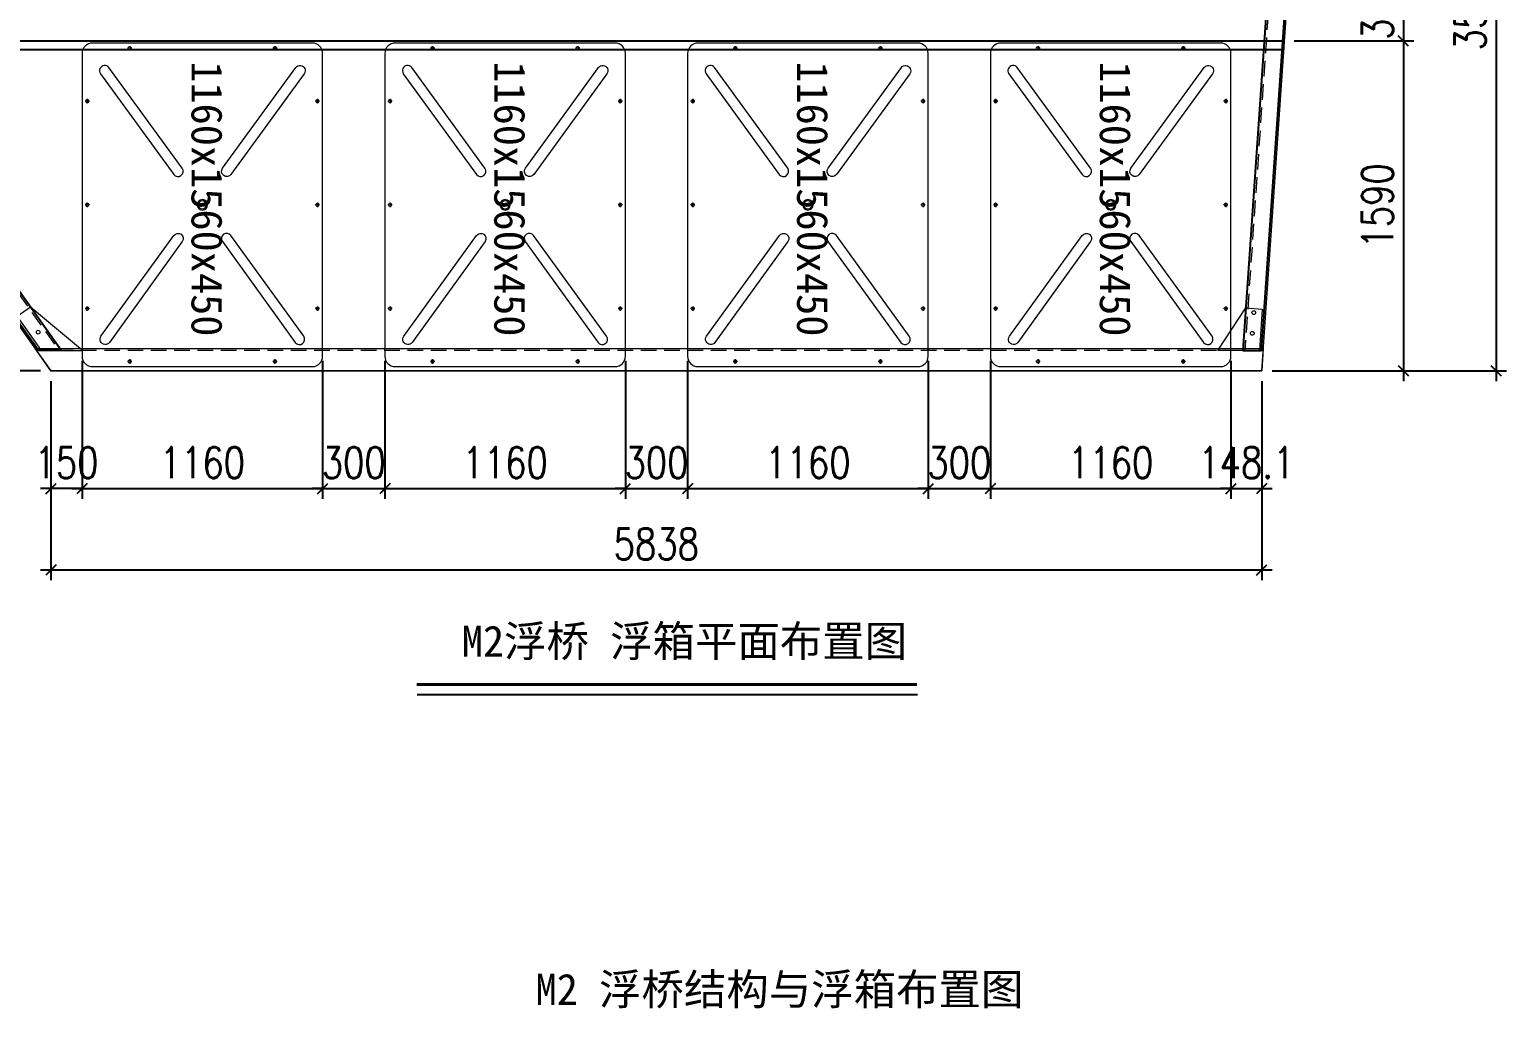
# Model space of a CAD drawing. Header units: millimetres. Extents: x 11827 to 862553, y 15071 to 134256.
# Drawn here: x 754406 to 761527, y 85033 to 89752 of the extents above; entities that cross this region are included whole.
import ezdxf

# ---------------------------------------------------------------- set-up
doc = ezdxf.new("R2010")
doc.units = ezdxf.units.MM
doc.linetypes.add('CENTER', pattern=[2, 1.25, -0.25, 0.25, -0.25])
doc.linetypes.add('HIDDEN', pattern=[0.375, 0.25, -0.125])
for name, color, linetype in [('00打印图框', 255, 'Continuous'), ('卡槽', 242, 'Continuous'), ('标注', 9, 'Continuous'), ('连接端梁', 130, 'Continuous')]:
    doc.layers.add(name, color=color, linetype=linetype)
for name, color, linetype, lineweight in [('加强板', 140, 'Continuous', 18), ('文本', 3, 'Continuous', 13), ('浮箱', 160, 'Continuous', 20), ('结构', 52, 'Continuous', 18), ('虚线', 8, 'Continuous', 0), ('铝主梁', 3, 'Continuous', 9)]:
    doc.layers.add(name, color=color, linetype=linetype, lineweight=lineweight)
doc.styles.add('Arial', font='')
doc.styles.add('HZTXT', font='txtw.shx', dxfattribs={"width": 0.8, "bigfont": 'hztxtw.shx'})
doc.styles.get('Arial').set_extended_font_data('STXihei')
doc.dimstyles.new('DIM-50', dxfattribs={"dimscale": 50, "dimtxt": 3, "dimasz": 1, "dimexe": 1, "dimexo": 1, "dimgap": 1, "dimtad": 1, "dimdec": 1, "dimdsep": 46, "dimtxsty": 'HZTXT', "dimblk": 'OBLIQUE', "dimblk1": 'ARCHTICK', "dimblk2": 'OBLIQUE', "dimcen": 0, "dimdle": 1, "dimclrd": 9, "dimclre": 9, "dimclrt": 2, "dimadec": 1, "dimazin": 0, "dimtfac": 1, "dimtdec": 1, "dimtix": 1, "dimtmove": 2, "dimatfit": 3, "dimldrblk": 'OBLIQUE', "dimfxl": 15, "dimtolj": 1, "dimtzin": 0, "dimarcsym": 1})

# ---------------------------------------------------------------- blocks, each defined once
blk = doc.blocks.new('_Oblique')
at = {"color": 0, "linetype": 'ByBlock', "lineweight": -2}
blk.add_line((-0.5, -0.5), (0.5, 0.5), dxfattribs=at)
blk = doc.blocks.new('*D267')
at = {"layer": 'Defpoints', "color": 0, "transparency": 16777216}
for p in [(753392.8, 89697.1, 0), (751501.9, 88107), (754508.9, 88107)]:
    blk.add_point(p, dxfattribs=at)
at = {"layer": '标注', "color": 9, "lineweight": -2, "transparency": 16777216}
for p, q in [((751501.9, 89747.1), (751501.9, 88057)), ((753342.8, 89697.1), (751451.9, 89697.1)), ((754458.9, 88107), (751451.9, 88107))]:
    blk.add_line(p, q, dxfattribs=at)
at = {"layer": '标注', "color": 9, "lineweight": -2, "transparency": 16777216, "xscale": 50, "yscale": 50, "zscale": 50}
for p, rotation in [((751501.9, 89697.1), 90), ((751501.9, 88107), 270)]:
    blk.add_blockref('_Oblique', p, dxfattribs=dict(at, rotation=rotation))
at = {"layer": '标注', "color": 2, "transparency": 16777216, "insert": (751376.9, 88902), "char_height": 150, "attachment_point": 5, "rotation": 90, "style": 'HZTXT'}
blk.add_mtext('\\A1;1590', dxfattribs=at)
blk = doc.blocks.new('_ArchTick')
at = {"color": 0, "linetype": 'ByBlock', "lineweight": 100, "const_width": 0.15}
blk.add_lwpolyline([(-0.5, -0.5), (0.5, 0.5)], dxfattribs=at)
blk = doc.blocks.new('*D273')
at = {"layer": 'Defpoints', "color": 0, "transparency": 16777216}
for p in [(754658.8, 88205, 0), (754508.9, 88107, 0), (754508.9, 87539.4)]:
    blk.add_point(p, dxfattribs=at)
at = {"layer": '标注', "color": 9, "lineweight": -2, "transparency": 16777216}
for p, q in [((754658.8, 88155), (754658.8, 87489.4)), ((754508.9, 88057), (754508.9, 87489.4)), ((754508.9, 87539.4), (754458.9, 87539.4)), ((754658.8, 87539.4), (754508.9, 87539.4)), ((754658.8, 87539.4), (754708.8, 87539.4))]:
    blk.add_line(p, q, dxfattribs=at)
at = {"layer": '标注', "color": 9, "lineweight": -2, "transparency": 16777216, "xscale": 50, "yscale": 50, "zscale": 50}
blk.add_blockref('_Oblique', (754508.9, 87539.4), dxfattribs=at)
at = {"layer": '标注', "color": 9, "lineweight": -2, "transparency": 16777216, "xscale": 50, "yscale": 50, "zscale": 50, "rotation": 180}
blk.add_blockref('_Oblique', (754658.8, 87539.4), dxfattribs=at)
at = {"layer": '标注', "color": 2, "transparency": 16777216, "insert": (754583.9, 87664.4), "char_height": 150, "attachment_point": 5, "style": 'HZTXT'}
blk.add_mtext('\\A1;150', dxfattribs=at)
blk = doc.blocks.new('*D274')
at = {"layer": 'Defpoints', "color": 0, "transparency": 16777216}
for p in [(754658.9, 88205, 0), (755818.9, 88205, 0), (755818.9, 87539.4)]:
    blk.add_point(p, dxfattribs=at)
at = {"layer": '标注', "color": 9, "lineweight": -2, "transparency": 16777216}
for p, q in [((754658.9, 88155), (754658.9, 87489.4)), ((755818.9, 88155), (755818.9, 87489.4)), ((754608.9, 87539.4), (755868.9, 87539.4))]:
    blk.add_line(p, q, dxfattribs=at)
at = {"layer": '标注', "color": 9, "lineweight": -2, "transparency": 16777216, "xscale": 50, "yscale": 50, "zscale": 50, "rotation": 180}
blk.add_blockref('_Oblique', (754658.9, 87539.4), dxfattribs=at)
at = {"layer": '标注', "color": 9, "lineweight": -2, "transparency": 16777216, "xscale": 50, "yscale": 50, "zscale": 50}
blk.add_blockref('_Oblique', (755818.9, 87539.4), dxfattribs=at)
at = {"layer": '标注', "color": 2, "transparency": 16777216, "insert": (755238.9, 87664.4), "char_height": 150, "attachment_point": 5, "style": 'HZTXT'}
blk.add_mtext('\\A1;1160', dxfattribs=at)
blk = doc.blocks.new('*D275')
at = {"layer": 'Defpoints', "color": 0, "transparency": 16777216}
for p in [(755818.9, 88205, 0), (756118.9, 88205, 0), (756118.9, 87539.4)]:
    blk.add_point(p, dxfattribs=at)
at = {"layer": '标注', "color": 9, "lineweight": -2, "transparency": 16777216}
for p, q in [((755818.9, 88155), (755818.9, 87489.4)), ((756118.9, 88155), (756118.9, 87489.4)), ((755818.9, 87539.4), (755768.9, 87539.4)), ((755818.9, 87539.4), (756118.9, 87539.4)), ((756118.9, 87539.4), (756168.9, 87539.4))]:
    blk.add_line(p, q, dxfattribs=at)
at = {"layer": '标注', "color": 9, "lineweight": -2, "transparency": 16777216, "xscale": 50, "yscale": 50, "zscale": 50}
blk.add_blockref('_Oblique', (755818.9, 87539.4), dxfattribs=at)
at = {"layer": '标注', "color": 9, "lineweight": -2, "transparency": 16777216, "xscale": 50, "yscale": 50, "zscale": 50, "rotation": 180}
blk.add_blockref('_Oblique', (756118.9, 87539.4), dxfattribs=at)
at = {"layer": '标注', "color": 2, "transparency": 16777216, "insert": (755968.9, 87664.4), "char_height": 150, "attachment_point": 5, "style": 'HZTXT'}
blk.add_mtext('\\A1;300', dxfattribs=at)
blk = doc.blocks.new('*D276')
at = {"layer": 'Defpoints', "color": 0, "transparency": 16777216}
for p in [(756118.9, 88205, 0), (757278.9, 88205, 0), (757278.9, 87539.4)]:
    blk.add_point(p, dxfattribs=at)
at = {"layer": '标注', "color": 9, "lineweight": -2, "transparency": 16777216}
for p, q in [((756118.9, 88155), (756118.9, 87489.4)), ((757278.9, 88155), (757278.9, 87489.4)), ((756068.9, 87539.4), (757328.9, 87539.4))]:
    blk.add_line(p, q, dxfattribs=at)
at = {"layer": '标注', "color": 9, "lineweight": -2, "transparency": 16777216, "xscale": 50, "yscale": 50, "zscale": 50, "rotation": 180}
blk.add_blockref('_Oblique', (756118.9, 87539.4), dxfattribs=at)
at = {"layer": '标注', "color": 9, "lineweight": -2, "transparency": 16777216, "xscale": 50, "yscale": 50, "zscale": 50}
blk.add_blockref('_Oblique', (757278.9, 87539.4), dxfattribs=at)
at = {"layer": '标注', "color": 2, "transparency": 16777216, "insert": (756698.9, 87664.4), "char_height": 150, "attachment_point": 5, "style": 'HZTXT'}
blk.add_mtext('\\A1;1160', dxfattribs=at)
blk = doc.blocks.new('*D277')
at = {"layer": 'Defpoints', "color": 0, "transparency": 16777216}
for p in [(759038.9, 88205, 0), (760198.9, 88205, 0), (760198.9, 87539.4)]:
    blk.add_point(p, dxfattribs=at)
at = {"layer": '标注', "color": 9, "lineweight": -2, "transparency": 16777216}
for p, q in [((759038.9, 88155), (759038.9, 87489.4)), ((760198.9, 88155), (760198.9, 87489.4)), ((758988.9, 87539.4), (760248.9, 87539.4))]:
    blk.add_line(p, q, dxfattribs=at)
at = {"layer": '标注', "color": 9, "lineweight": -2, "transparency": 16777216, "xscale": 50, "yscale": 50, "zscale": 50, "rotation": 180}
blk.add_blockref('_Oblique', (759038.9, 87539.4), dxfattribs=at)
at = {"layer": '标注', "color": 9, "lineweight": -2, "transparency": 16777216, "xscale": 50, "yscale": 50, "zscale": 50}
blk.add_blockref('_Oblique', (760198.9, 87539.4), dxfattribs=at)
at = {"layer": '标注', "color": 2, "transparency": 16777216, "insert": (759618.9, 87664.4), "char_height": 150, "attachment_point": 5, "style": 'HZTXT'}
blk.add_mtext('\\A1;1160', dxfattribs=at)
blk = doc.blocks.new('*D278')
at = {"layer": 'Defpoints', "color": 0, "transparency": 16777216}
for p in [(760198.9, 88205, 0), (760346.9, 88107, 0), (760346.9, 87539.4)]:
    blk.add_point(p, dxfattribs=at)
at = {"layer": '标注', "color": 9, "lineweight": -2, "transparency": 16777216}
for p, q in [((760198.9, 88155), (760198.9, 87489.4)), ((760346.9, 88057), (760346.9, 87489.4)), ((760198.9, 87539.4), (760148.9, 87539.4)), ((760198.9, 87539.4), (760346.9, 87539.4)), ((760346.9, 87539.4), (760396.9, 87539.4))]:
    blk.add_line(p, q, dxfattribs=at)
at = {"layer": '标注', "color": 9, "lineweight": -2, "transparency": 16777216, "xscale": 50, "yscale": 50, "zscale": 50}
blk.add_blockref('_Oblique', (760198.9, 87539.4), dxfattribs=at)
at = {"layer": '标注', "color": 9, "lineweight": -2, "transparency": 16777216, "xscale": 50, "yscale": 50, "zscale": 50, "rotation": 180}
blk.add_blockref('_Oblique', (760346.9, 87539.4), dxfattribs=at)
at = {"layer": '标注', "color": 2, "transparency": 16777216, "insert": (760272.9, 87664.4), "char_height": 150, "attachment_point": 5, "style": 'HZTXT'}
blk.add_mtext('\\A1;148.1', dxfattribs=at)
blk = doc.blocks.new('*D287')
at = {"layer": 'Defpoints', "color": 0, "transparency": 16777216}
for p in [(760588.1, 91607, 0), (760346.9, 88107, 0), (761477.3, 88107)]:
    blk.add_point(p, dxfattribs=at)
at = {"layer": '标注', "color": 9, "lineweight": -2, "transparency": 16777216}
for p, q in [((761477.3, 91657), (761477.3, 88057)), ((760638.1, 91607), (761527.3, 91607)), ((760396.9, 88107), (761527.3, 88107))]:
    blk.add_line(p, q, dxfattribs=at)
at = {"layer": '标注', "color": 9, "lineweight": -2, "transparency": 16777216, "xscale": 50, "yscale": 50, "zscale": 50}
for p, rotation in [((761477.3, 91607), 90), ((761477.3, 88107), 270)]:
    blk.add_blockref('_Oblique', p, dxfattribs=dict(at, rotation=rotation))
at = {"layer": '标注', "color": 2, "transparency": 16777216, "insert": (761352.3, 89857), "char_height": 150, "attachment_point": 5, "rotation": 90, "style": 'HZTXT'}
blk.add_mtext('\\A1;3500', dxfattribs=at)
blk = doc.blocks.new('*D288')
at = {"layer": 'Defpoints', "color": 0, "transparency": 16777216}
for p in [(760476.1, 90017), (760452.8, 89697.1, 0), (761030.3, 89697.1)]:
    blk.add_point(p, dxfattribs=at)
at = {"layer": '标注', "color": 9, "lineweight": -2, "transparency": 16777216}
for p, q in [((761030.3, 90017), (761030.3, 90067)), ((760526.1, 90017), (761080.3, 90017)), ((761030.3, 90017), (761030.3, 89697.1)), ((760502.8, 89697.1), (761080.3, 89697.1)), ((761030.3, 89697.1), (761030.3, 89647.1))]:
    blk.add_line(p, q, dxfattribs=at)
at = {"layer": '标注', "color": 9, "lineweight": -2, "transparency": 16777216, "xscale": 50, "yscale": 50, "zscale": 50}
for p, rotation in [((761030.3, 90017), 270), ((761030.3, 89697.1), 90)]:
    blk.add_blockref('_Oblique', p, dxfattribs=dict(at, rotation=rotation))
at = {"layer": '标注', "color": 2, "transparency": 16777216, "insert": (760905.3, 89857), "char_height": 150, "attachment_point": 5, "rotation": 90, "style": 'HZTXT'}
blk.add_mtext('\\A1;320', dxfattribs=at)
blk = doc.blocks.new('*D289')
at = {"layer": 'Defpoints', "color": 0, "transparency": 16777216}
for p in [(760452.8, 89697.1, 0), (760346.9, 88107), (761030.3, 88107)]:
    blk.add_point(p, dxfattribs=at)
at = {"layer": '标注', "color": 9, "lineweight": -2, "transparency": 16777216}
for p, q in [((761030.3, 89747.1), (761030.3, 88057)), ((760502.8, 89697.1), (761080.3, 89697.1)), ((760396.9, 88107), (761080.3, 88107))]:
    blk.add_line(p, q, dxfattribs=at)
at = {"layer": '标注', "color": 9, "lineweight": -2, "transparency": 16777216, "xscale": 50, "yscale": 50, "zscale": 50}
for p, rotation in [((761030.3, 89697.1), 90), ((761030.3, 88107), 270)]:
    blk.add_blockref('_Oblique', p, dxfattribs=dict(at, rotation=rotation))
at = {"layer": '标注', "color": 2, "transparency": 16777216, "insert": (760905.3, 88902), "char_height": 150, "attachment_point": 5, "rotation": 90, "style": 'HZTXT'}
blk.add_mtext('\\A1;1590', dxfattribs=at)
blk = doc.blocks.new('*D291')
at = {"layer": 'Defpoints', "color": 0, "transparency": 16777216}
for p in [(757278.9, 88205, 0), (757578.9, 88205, 0), (757578.9, 87539.4)]:
    blk.add_point(p, dxfattribs=at)
at = {"layer": '标注', "color": 9, "lineweight": -2, "transparency": 16777216}
for p, q in [((757278.9, 88155), (757278.9, 87489.4)), ((757578.9, 88155), (757578.9, 87489.4)), ((757278.9, 87539.4), (757228.9, 87539.4)), ((757278.9, 87539.4), (757578.9, 87539.4)), ((757578.9, 87539.4), (757628.9, 87539.4))]:
    blk.add_line(p, q, dxfattribs=at)
at = {"layer": '标注', "color": 9, "lineweight": -2, "transparency": 16777216, "xscale": 50, "yscale": 50, "zscale": 50}
blk.add_blockref('_Oblique', (757278.9, 87539.4), dxfattribs=at)
at = {"layer": '标注', "color": 9, "lineweight": -2, "transparency": 16777216, "xscale": 50, "yscale": 50, "zscale": 50, "rotation": 180}
blk.add_blockref('_Oblique', (757578.9, 87539.4), dxfattribs=at)
at = {"layer": '标注', "color": 2, "transparency": 16777216, "insert": (757428.9, 87664.4), "char_height": 150, "attachment_point": 5, "style": 'HZTXT'}
blk.add_mtext('\\A1;300', dxfattribs=at)
blk = doc.blocks.new('*D292')
at = {"layer": 'Defpoints', "color": 0, "transparency": 16777216}
for p in [(757578.9, 88205, 0), (758738.9, 88205, 0), (758738.9, 87539.4)]:
    blk.add_point(p, dxfattribs=at)
at = {"layer": '标注', "color": 9, "lineweight": -2, "transparency": 16777216}
for p, q in [((757578.9, 88155), (757578.9, 87489.4)), ((758738.9, 88155), (758738.9, 87489.4)), ((757528.9, 87539.4), (758788.9, 87539.4))]:
    blk.add_line(p, q, dxfattribs=at)
at = {"layer": '标注', "color": 9, "lineweight": -2, "transparency": 16777216, "xscale": 50, "yscale": 50, "zscale": 50, "rotation": 180}
blk.add_blockref('_Oblique', (757578.9, 87539.4), dxfattribs=at)
at = {"layer": '标注', "color": 9, "lineweight": -2, "transparency": 16777216, "xscale": 50, "yscale": 50, "zscale": 50}
blk.add_blockref('_Oblique', (758738.9, 87539.4), dxfattribs=at)
at = {"layer": '标注', "color": 2, "transparency": 16777216, "insert": (758158.9, 87664.4), "char_height": 150, "attachment_point": 5, "style": 'HZTXT'}
blk.add_mtext('\\A1;1160', dxfattribs=at)
blk = doc.blocks.new('*D293')
at = {"layer": 'Defpoints', "color": 0, "transparency": 16777216}
for p in [(758738.9, 88205, 0), (759038.9, 88205, 0), (759038.9, 87539.4)]:
    blk.add_point(p, dxfattribs=at)
at = {"layer": '标注', "color": 9, "lineweight": -2, "transparency": 16777216}
for p, q in [((758738.9, 88155), (758738.9, 87489.4)), ((759038.9, 88155), (759038.9, 87489.4)), ((758738.9, 87539.4), (758688.9, 87539.4)), ((758738.9, 87539.4), (759038.9, 87539.4)), ((759038.9, 87539.4), (759088.9, 87539.4))]:
    blk.add_line(p, q, dxfattribs=at)
at = {"layer": '标注', "color": 9, "lineweight": -2, "transparency": 16777216, "xscale": 50, "yscale": 50, "zscale": 50}
blk.add_blockref('_Oblique', (758738.9, 87539.4), dxfattribs=at)
at = {"layer": '标注', "color": 9, "lineweight": -2, "transparency": 16777216, "xscale": 50, "yscale": 50, "zscale": 50, "rotation": 180}
blk.add_blockref('_Oblique', (759038.9, 87539.4), dxfattribs=at)
at = {"layer": '标注', "color": 2, "transparency": 16777216, "insert": (758888.9, 87664.4), "char_height": 150, "attachment_point": 5, "style": 'HZTXT'}
blk.add_mtext('\\A1;300', dxfattribs=at)
blk = doc.blocks.new('*U452')
at = {"layer": '浮箱', "color": 5, "linetype": 'Continuous'}
for p, q in [((-729.9, 579.9), (730.1, 579.9)), ((-779.9, -530.1), (-779.9, 529.9)), ((780.1, 529.9), (780.1, -530.1)), ((730.1, -580.1), (-729.9, -580.1))]:
    blk.add_line(p, q, dxfattribs=at)
at = {"layer": '浮箱', "linetype": 'Continuous'}
for p, q in [((601, 580), (601, 579.9)), ((605.8, 579.9), (605.8, 580)), ((605.9, 579.9), (605.9, 580)), ((606.1, 579.9), (606.1, 580)), ((606.7, 580), (606.7, 579.9)), ((606.7, 580), (606.7, 579.9)), ((607.1, 580), (607.1, 579.9)), ((612.5, 579.9), (612.5, 580.1)), ((-779.9, 412.4), (-780.1, 412.4)), ((-780, 407), (-779.9, 407)), ((-780, 406.6), (-779.9, 406.6)), ((-780, 406.6), (-779.9, 406.6)), ((-779.9, 405.9), (-780, 405.9)), ((-779.9, 405.7), (-780, 405.7)), ((-779.9, 405.7), (-780, 405.7)), ((-780, 400.9), (-779.9, 400.9))]:
    blk.add_line(p, q, dxfattribs=at)
at = {"layer": '浮箱', "color": 1, "linetype": 'CENTER', "ltscale": 9.652}
for p, q in [((-489.5, 554.9), (-510.4, 554.9)), ((-499.9, 565.4), (-499.9, 544.5)), ((10.5, 554.9), (-10.4, 554.9)), ((0.1, 565.4), (0.1, 544.5)), ((510.5, 554.9), (489.6, 554.9)), ((500.1, 565.4), (500.1, 544.5)), ((-754.9, 360.4), (-754.9, 339.5)), ((755.1, 360.4), (755.1, 339.5)), ((-744.5, 349.9), (-765.4, 349.9)), ((765.5, 349.9), (744.6, 349.9)), ((-744.5, -350.1), (-765.4, -350.1)), ((-754.9, -339.6), (-754.9, -360.5)), ((765.5, -350.1), (744.6, -350.1)), ((755.1, -339.6), (755.1, -360.5)), ((-489.5, -555.1), (-510.4, -555.1)), ((-499.9, -544.6), (-499.9, -565.5)), ((10.5, -555.1), (-10.4, -555.1)), ((0.1, -544.6), (0.1, -565.5)), ((510.5, -555.1), (489.6, -555.1)), ((500.1, -544.6), (500.1, -565.5))]:
    blk.add_line(p, q, dxfattribs=at)
at = {"layer": '浮箱', "color": 5, "linetype": 'Continuous'}
for points in [[(-663, 448.2, -1), (-633.7, 488.7), (-147.4, 137.3, -0.999989), (-176.7, 96.8), (-663, 448.2)], [(661.6, 450.5, 1), (632.2, 490.9), (147.1, 137.8, 0.999989), (176.5, 97.4), (661.6, 450.5)], [(-663, -448.3, 1), (-633.7, -488.8), (-147.4, -137.5, 0.999989), (-176.7, -96.9), (-663, -448.3)], [(661.6, -450.6, -1), (632.2, -491), (147.1, -138, -0.999989), (176.5, -97.5), (661.6, -450.6)]]:
    blk.add_lwpolyline(points, format="xyb", dxfattribs=at)
blk.add_lwpolyline([(14.8, 20.2), (14.8, 20.2)], dxfattribs=at)
at = {"layer": '浮箱', "color": 9, "linetype": 'Continuous'}
for centre in [(-499.9, 554.9), (0.1, 554.9), (500.1, 554.9), (-754.9, 349.9), (755.1, 349.9), (-754.9, -350.1), (755.1, -350.1), (-499.9, -555.1), (0.1, -555.1), (500.1, -555.1)]:
    blk.add_circle(centre, 7.5, dxfattribs=at)
at = {"layer": '浮箱', "color": 5, "linetype": 'Continuous'}
for radius in [25, 20]:
    blk.add_circle((0.1, -0.1), radius, dxfattribs=at)
at = {"layer": '浮箱', "color": 5, "linetype": 'Continuous', "extrusion": (0, 0, -1)}
for centre, start, end in [((729.9, 529.9), 0, 90), ((-730.1, 529.9), 90, 180), ((729.9, -530.1), 270, 0), ((-730.1, -530.1), 180, 270)]:
    blk.add_arc(centre, 50, start, end, dxfattribs=at)
blk = doc.blocks.new('*U451')
at = {"color": 0, "linetype": 'ByBlock', "lineweight": -2, "transparency": 16777216}
blk.add_blockref('*U452', (0, 0), dxfattribs=at)
blk = doc.blocks.new('*U443')
at = {"layer": '浮箱', "color": 5, "linetype": 'Continuous'}
for p, q in [((-729.9, 579.9), (730.1, 579.9)), ((-779.9, -530.1), (-779.9, 529.9)), ((780.1, 529.9), (780.1, -530.1)), ((730.1, -580.1), (-729.9, -580.1))]:
    blk.add_line(p, q, dxfattribs=at)
at = {"layer": '浮箱', "linetype": 'Continuous'}
for p, q in [((601, 580), (601, 579.9)), ((605.8, 579.9), (605.8, 580)), ((605.9, 579.9), (605.9, 580)), ((606.1, 579.9), (606.1, 580)), ((606.7, 580), (606.7, 579.9)), ((606.7, 580), (606.7, 579.9)), ((607.1, 580), (607.1, 579.9)), ((612.5, 579.9), (612.5, 580.1)), ((-779.9, 412.4), (-780.1, 412.4)), ((-780, 407), (-779.9, 407)), ((-780, 406.6), (-779.9, 406.6)), ((-780, 406.6), (-779.9, 406.6)), ((-779.9, 405.9), (-780, 405.9)), ((-779.9, 405.7), (-780, 405.7)), ((-779.9, 405.7), (-780, 405.7)), ((-780, 400.9), (-779.9, 400.9))]:
    blk.add_line(p, q, dxfattribs=at)
at = {"layer": '浮箱', "color": 1, "linetype": 'CENTER', "ltscale": 9.652}
for p, q in [((-489.5, 554.9), (-510.4, 554.9)), ((-499.9, 565.4), (-499.9, 544.5)), ((10.5, 554.9), (-10.4, 554.9)), ((0.1, 565.4), (0.1, 544.5)), ((510.5, 554.9), (489.6, 554.9)), ((500.1, 565.4), (500.1, 544.5)), ((-754.9, 360.4), (-754.9, 339.5)), ((755.1, 360.4), (755.1, 339.5)), ((-744.5, 349.9), (-765.4, 349.9)), ((765.5, 349.9), (744.6, 349.9)), ((-744.5, -350.1), (-765.4, -350.1)), ((-754.9, -339.6), (-754.9, -360.5)), ((765.5, -350.1), (744.6, -350.1)), ((755.1, -339.6), (755.1, -360.5)), ((-489.5, -555.1), (-510.4, -555.1)), ((-499.9, -544.6), (-499.9, -565.5)), ((10.5, -555.1), (-10.4, -555.1)), ((0.1, -544.6), (0.1, -565.5)), ((510.5, -555.1), (489.6, -555.1)), ((500.1, -544.6), (500.1, -565.5))]:
    blk.add_line(p, q, dxfattribs=at)
at = {"layer": '浮箱', "color": 5, "linetype": 'Continuous'}
for points in [[(-663, 448.2, -1), (-633.7, 488.7), (-147.4, 137.3, -0.999989), (-176.7, 96.8), (-663, 448.2)], [(661.6, 450.5, 1), (632.2, 490.9), (147.1, 137.8, 0.999989), (176.5, 97.4), (661.6, 450.5)], [(-663, -448.3, 1), (-633.7, -488.8), (-147.4, -137.5, 0.999989), (-176.7, -96.9), (-663, -448.3)], [(661.6, -450.6, -1), (632.2, -491), (147.1, -138, -0.999989), (176.5, -97.5), (661.6, -450.6)]]:
    blk.add_lwpolyline(points, format="xyb", dxfattribs=at)
blk.add_lwpolyline([(14.8, 20.2), (14.8, 20.2)], dxfattribs=at)
at = {"layer": '浮箱', "color": 9, "linetype": 'Continuous'}
for centre in [(-499.9, 554.9), (0.1, 554.9), (500.1, 554.9), (-754.9, 349.9), (755.1, 349.9), (-754.9, -350.1), (755.1, -350.1), (-499.9, -555.1), (0.1, -555.1), (500.1, -555.1)]:
    blk.add_circle(centre, 7.5, dxfattribs=at)
at = {"layer": '浮箱', "color": 5, "linetype": 'Continuous'}
for radius in [25, 20]:
    blk.add_circle((0.1, -0.1), radius, dxfattribs=at)
at = {"layer": '浮箱', "color": 5, "linetype": 'Continuous', "extrusion": (0, 0, -1)}
for centre, start, end in [((729.9, 529.9), 0, 90), ((-730.1, 529.9), 90, 180), ((729.9, -530.1), 270, 0), ((-730.1, -530.1), 180, 270)]:
    blk.add_arc(centre, 50, start, end, dxfattribs=at)
blk = doc.blocks.new('*U442')
at = {"color": 0, "linetype": 'ByBlock', "lineweight": -2, "transparency": 16777216}
blk.add_blockref('*U443', (0, 0), dxfattribs=at)
blk = doc.blocks.new('*U455')
at = {"layer": '浮箱', "color": 5, "linetype": 'Continuous'}
for p, q in [((-729.9, 579.9), (730.1, 579.9)), ((-779.9, -530.1), (-779.9, 529.9)), ((780.1, 529.9), (780.1, -530.1)), ((730.1, -580.1), (-729.9, -580.1))]:
    blk.add_line(p, q, dxfattribs=at)
at = {"layer": '浮箱', "linetype": 'Continuous'}
for p, q in [((601, 580), (601, 579.9)), ((605.8, 579.9), (605.8, 580)), ((605.9, 579.9), (605.9, 580)), ((606.1, 579.9), (606.1, 580)), ((606.7, 580), (606.7, 579.9)), ((606.7, 580), (606.7, 579.9)), ((607.1, 580), (607.1, 579.9)), ((612.5, 579.9), (612.5, 580.1)), ((-779.9, 412.4), (-780.1, 412.4)), ((-780, 407), (-779.9, 407)), ((-780, 406.6), (-779.9, 406.6)), ((-780, 406.6), (-779.9, 406.6)), ((-779.9, 405.9), (-780, 405.9)), ((-779.9, 405.7), (-780, 405.7)), ((-779.9, 405.7), (-780, 405.7)), ((-780, 400.9), (-779.9, 400.9))]:
    blk.add_line(p, q, dxfattribs=at)
at = {"layer": '浮箱', "color": 1, "linetype": 'CENTER', "ltscale": 9.652}
for p, q in [((-489.5, 554.9), (-510.4, 554.9)), ((-499.9, 565.4), (-499.9, 544.5)), ((10.5, 554.9), (-10.4, 554.9)), ((0.1, 565.4), (0.1, 544.5)), ((510.5, 554.9), (489.6, 554.9)), ((500.1, 565.4), (500.1, 544.5)), ((-754.9, 360.4), (-754.9, 339.5)), ((755.1, 360.4), (755.1, 339.5)), ((-744.5, 349.9), (-765.4, 349.9)), ((765.5, 349.9), (744.6, 349.9)), ((-744.5, -350.1), (-765.4, -350.1)), ((-754.9, -339.6), (-754.9, -360.5)), ((765.5, -350.1), (744.6, -350.1)), ((755.1, -339.6), (755.1, -360.5)), ((-489.5, -555.1), (-510.4, -555.1)), ((-499.9, -544.6), (-499.9, -565.5)), ((10.5, -555.1), (-10.4, -555.1)), ((0.1, -544.6), (0.1, -565.5)), ((510.5, -555.1), (489.6, -555.1)), ((500.1, -544.6), (500.1, -565.5))]:
    blk.add_line(p, q, dxfattribs=at)
at = {"layer": '浮箱', "color": 5, "linetype": 'Continuous'}
for points in [[(-663, 448.2, -1), (-633.7, 488.7), (-147.4, 137.3, -0.999989), (-176.7, 96.8), (-663, 448.2)], [(661.6, 450.5, 1), (632.2, 490.9), (147.1, 137.8, 0.999989), (176.5, 97.4), (661.6, 450.5)], [(-663, -448.3, 1), (-633.7, -488.8), (-147.4, -137.5, 0.999989), (-176.7, -96.9), (-663, -448.3)], [(661.6, -450.6, -1), (632.2, -491), (147.1, -138, -0.999989), (176.5, -97.5), (661.6, -450.6)]]:
    blk.add_lwpolyline(points, format="xyb", dxfattribs=at)
blk.add_lwpolyline([(14.8, 20.2), (14.8, 20.2)], dxfattribs=at)
at = {"layer": '浮箱', "color": 9, "linetype": 'Continuous'}
for centre in [(-499.9, 554.9), (0.1, 554.9), (500.1, 554.9), (-754.9, 349.9), (755.1, 349.9), (-754.9, -350.1), (755.1, -350.1), (-499.9, -555.1), (0.1, -555.1), (500.1, -555.1)]:
    blk.add_circle(centre, 7.5, dxfattribs=at)
at = {"layer": '浮箱', "color": 5, "linetype": 'Continuous'}
for radius in [25, 20]:
    blk.add_circle((0.1, -0.1), radius, dxfattribs=at)
at = {"layer": '浮箱', "color": 5, "linetype": 'Continuous', "extrusion": (0, 0, -1)}
for centre, start, end in [((729.9, 529.9), 0, 90), ((-730.1, 529.9), 90, 180), ((729.9, -530.1), 270, 0), ((-730.1, -530.1), 180, 270)]:
    blk.add_arc(centre, 50, start, end, dxfattribs=at)
blk = doc.blocks.new('*U454')
at = {"color": 0, "linetype": 'ByBlock', "lineweight": -2, "transparency": 16777216}
blk.add_blockref('*U455', (0, 0), dxfattribs=at)
blk = doc.blocks.new('*U447')
at = {"layer": '浮箱', "color": 5, "linetype": 'Continuous'}
for p, q in [((-729.9, 579.9), (730.1, 579.9)), ((-779.9, -530.1), (-779.9, 529.9)), ((780.1, 529.9), (780.1, -530.1)), ((730.1, -580.1), (-729.9, -580.1))]:
    blk.add_line(p, q, dxfattribs=at)
at = {"layer": '浮箱', "linetype": 'Continuous'}
for p, q in [((601, 580), (601, 579.9)), ((605.8, 579.9), (605.8, 580)), ((605.9, 579.9), (605.9, 580)), ((606.1, 579.9), (606.1, 580)), ((606.7, 580), (606.7, 579.9)), ((606.7, 580), (606.7, 579.9)), ((607.1, 580), (607.1, 579.9)), ((612.5, 579.9), (612.5, 580.1)), ((-779.9, 412.4), (-780.1, 412.4)), ((-780, 407), (-779.9, 407)), ((-780, 406.6), (-779.9, 406.6)), ((-780, 406.6), (-779.9, 406.6)), ((-779.9, 405.9), (-780, 405.9)), ((-779.9, 405.7), (-780, 405.7)), ((-779.9, 405.7), (-780, 405.7)), ((-780, 400.9), (-779.9, 400.9))]:
    blk.add_line(p, q, dxfattribs=at)
at = {"layer": '浮箱', "color": 1, "linetype": 'CENTER', "ltscale": 9.652}
for p, q in [((-489.5, 554.9), (-510.4, 554.9)), ((-499.9, 565.4), (-499.9, 544.5)), ((10.5, 554.9), (-10.4, 554.9)), ((0.1, 565.4), (0.1, 544.5)), ((510.5, 554.9), (489.6, 554.9)), ((500.1, 565.4), (500.1, 544.5)), ((-754.9, 360.4), (-754.9, 339.5)), ((755.1, 360.4), (755.1, 339.5)), ((-744.5, 349.9), (-765.4, 349.9)), ((765.5, 349.9), (744.6, 349.9)), ((-744.5, -350.1), (-765.4, -350.1)), ((-754.9, -339.6), (-754.9, -360.5)), ((765.5, -350.1), (744.6, -350.1)), ((755.1, -339.6), (755.1, -360.5)), ((-489.5, -555.1), (-510.4, -555.1)), ((-499.9, -544.6), (-499.9, -565.5)), ((10.5, -555.1), (-10.4, -555.1)), ((0.1, -544.6), (0.1, -565.5)), ((510.5, -555.1), (489.6, -555.1)), ((500.1, -544.6), (500.1, -565.5))]:
    blk.add_line(p, q, dxfattribs=at)
at = {"layer": '浮箱', "color": 5, "linetype": 'Continuous'}
for points in [[(-663, 448.2, -1), (-633.7, 488.7), (-147.4, 137.3, -0.999989), (-176.7, 96.8), (-663, 448.2)], [(661.6, 450.5, 1), (632.2, 490.9), (147.1, 137.8, 0.999989), (176.5, 97.4), (661.6, 450.5)], [(-663, -448.3, 1), (-633.7, -488.8), (-147.4, -137.5, 0.999989), (-176.7, -96.9), (-663, -448.3)], [(661.6, -450.6, -1), (632.2, -491), (147.1, -138, -0.999989), (176.5, -97.5), (661.6, -450.6)]]:
    blk.add_lwpolyline(points, format="xyb", dxfattribs=at)
blk.add_lwpolyline([(14.8, 20.2), (14.8, 20.2)], dxfattribs=at)
at = {"layer": '浮箱', "color": 9, "linetype": 'Continuous'}
for centre in [(-499.9, 554.9), (0.1, 554.9), (500.1, 554.9), (-754.9, 349.9), (755.1, 349.9), (-754.9, -350.1), (755.1, -350.1), (-499.9, -555.1), (0.1, -555.1), (500.1, -555.1)]:
    blk.add_circle(centre, 7.5, dxfattribs=at)
at = {"layer": '浮箱', "color": 5, "linetype": 'Continuous'}
for radius in [25, 20]:
    blk.add_circle((0.1, -0.1), radius, dxfattribs=at)
at = {"layer": '浮箱', "color": 5, "linetype": 'Continuous', "extrusion": (0, 0, -1)}
for centre, start, end in [((729.9, 529.9), 0, 90), ((-730.1, 529.9), 90, 180), ((729.9, -530.1), 270, 0), ((-730.1, -530.1), 180, 270)]:
    blk.add_arc(centre, 50, start, end, dxfattribs=at)
blk = doc.blocks.new('*U446')
at = {"color": 0, "linetype": 'ByBlock', "lineweight": -2, "transparency": 16777216}
blk.add_blockref('*U447', (0, 0), dxfattribs=at)
blk = doc.blocks.new('jfjjryr')
at = {"layer": '加强板', "color": 5, "elevation": 0}
for points in [[(721170.1, 88205), (721370.1, 88205), (721119.8, 88414.5), (721054.5, 88368.2)], [(727045.3, 88205), (726845.3, 88205), (726979.2, 88410.1), (727059.1, 88404.6)]]:
    blk.add_lwpolyline(points, close=True, dxfattribs=at)
at = {"layer": '加强板', "color": 5}
for centre in [(727017.8, 88387.4, 0), (721156.5, 88293.4, 0), (727010.9, 88287.6, 0)]:
    blk.add_circle(centre, 9, dxfattribs=at)
at = {"layer": '卡槽', "color": 22, "ltscale": 5000, "elevation": 0}
blk.add_lwpolyline([(720121.9, 89655.1), (720121.9, 89697.1), (727161.9, 89697.1), (727161.9, 89655.1)], close=True, dxfattribs=at)
at = {"layer": '结构', "color": 251, "elevation": 0}
blk.add_lwpolyline([(721218.1, 88107), (727056.1, 88107), (727297.2, 91607), (718739.2, 91607)], close=True, dxfattribs=at)
at = {"layer": '虚线', "color": 1, "linetype": 'HIDDEN', "ltscale": 300}
for p, q in [((718915.5, 91509, 0), (721255.9, 88205, 0)), ((727202.8, 91509, 0), (726975.1, 88205, 0)), ((727062.9, 88205, 0), (721148.6, 88205, 0))]:
    blk.add_line(p, q, dxfattribs=at)
at = {"layer": '连接端梁', "elevation": 0}
for points in [[(721157.8, 88205), (718817.5, 91509), (718927.8, 91509), (721268.1, 88205)], [(727055.3, 88205), (727283, 91509), (727192.8, 91509), (726965.1, 88205)]]:
    blk.add_lwpolyline(points, close=True, dxfattribs=at)
at = {"layer": '铝主梁', "color": 3, "elevation": 0}
blk.add_lwpolyline([(727056.1, 88107.1), (721218.1, 88107), (721141.6, 88215), (727063.5, 88215)], close=True, dxfattribs=at)
at = {"xscale": -1, "rotation": 270}
for name, p in [('*U451', (721948.1, 88907, 0)), ('*U442', (723408.1, 88907, 0)), ('*U446', (724868.1, 88907, 0)), ('*U454', (726328.1, 88907, 0))]:
    blk.add_blockref(name, p, dxfattribs=at)
at = {"layer": '文本', "color": 3, "char_height": 150, "width": 649.718, "attachment_point": 1, "rotation": 270, "style": 'Arial'}
for insert in [(722045.8, 89640.3, 0), (723505.8, 89640.3, 0), (724965.8, 89640.3, 0), (726425.8, 89640.3, 0)]:
    blk.add_mtext('\\pxi0.27373;1160x1560x450          ', dxfattribs=dict(at, insert=insert))
blk = doc.blocks.new('*D731')
at = {"layer": 'Defpoints', "color": 0, "transparency": 16777216}
for p in [(754508.9, 88107, 0), (760346.9, 88107, 0), (760346.9, 87147.3)]:
    blk.add_point(p, dxfattribs=at)
at = {"layer": '标注', "color": 9, "lineweight": -2, "transparency": 16777216}
for p, q in [((754508.9, 88057), (754508.9, 87097.3)), ((760346.9, 88057), (760346.9, 87097.3)), ((754458.9, 87147.3), (760396.9, 87147.3))]:
    blk.add_line(p, q, dxfattribs=at)
at = {"layer": '标注', "color": 9, "lineweight": -2, "transparency": 16777216, "xscale": 50, "yscale": 50, "zscale": 50, "rotation": 180}
blk.add_blockref('_Oblique', (754508.9, 87147.3), dxfattribs=at)
at = {"layer": '标注', "color": 9, "lineweight": -2, "transparency": 16777216, "xscale": 50, "yscale": 50, "zscale": 50}
blk.add_blockref('_Oblique', (760346.9, 87147.3), dxfattribs=at)
at = {"layer": '标注', "color": 2, "transparency": 16777216, "insert": (757427.9, 87272.3), "char_height": 150, "attachment_point": 5, "style": 'HZTXT'}
blk.add_mtext('\\A1;5838', dxfattribs=at)

msp = doc.modelspace()

# ---------------------------------------------------------------- linework, layer by layer
msp.add_line((758687.93, 86544.33), (756275.02, 86544.33))
at = {"const_width": 15}
msp.add_lwpolyline([(758685.59, 86594.32), (756272.6, 86594.32)], dxfattribs=at)

# ---------------------------------------------------------------- block references
msp.add_blockref('jfjjryr', (33290.82, 0))

# ---------------------------------------------------------------- texts
at = {"layer": '00打印图框', "color": 6, "char_height": 150, "width": 4015.3903, "style": 'Arial'}
for s, insert, attachment_point in [('M2{\\fSimSun|b0|i0|c134|p2;浮桥 浮箱平面布置图}', (758637.29, 86878.76), 3), ('M2 {\\fSimSun|b0|i0|c134|p2;浮桥结构与浮箱布置图}', (756845.64, 85200.39), 1)]:
    msp.add_mtext(s, dxfattribs=dict(at, insert=insert, attachment_point=attachment_point))

# ---------------------------------------------------------------- dimensions: what is measured, and where the dimension line sits
at = {"layer": '标注'}
for base, p1, p2, picture, middle in [((761477.27, 88107.04), (760588.06, 91607.04, 0), (760346.92, 88107.04, 0), '*D287', (761352.27, 89857.04)), ((761030.31, 89697.06), (760476.14, 90017.02), (760452.75, 89697.06, 0), '*D288', (760905.31, 89857.04)), ((751501.88, 88107.04, 0), (753392.75, 89697.06, 0), (754508.87, 88107.04, 0), '*D267', (751376.88, 88902.05, 0)), ((761030.31, 88107.04, 0), (760452.75, 89697.06, 0), (760346.92, 88107.04, 0), '*D289', (760905.31, 88902.05, 0))]:
    dim = msp.add_linear_dim(base=base, p1=p1, p2=p2, angle=90, dimstyle='DIM-50', dxfattribs=at)
    dim.commit()
    dim.dimension.update_dxf_attribs({"geometry": picture, "text_midpoint": middle})
for base, p1, p2, picture, middle in [((754508.87, 87539.4), (754658.84, 88205.04, 0), (754508.87, 88107.04, 0), '*D273', (754583.85, 87664.4)), ((755818.87, 87539.4), (754658.87, 88205.04, 0), (755818.87, 88205.04, 0), '*D274', (755238.87, 87664.4)), ((756118.87, 87539.4), (755818.87, 88205.04, 0), (756118.87, 88205.04, 0), '*D275', (755968.87, 87664.4)), ((757278.87, 87539.4), (756118.87, 88205.04, 0), (757278.87, 88205.04, 0), '*D276', (756698.87, 87664.4)), ((757578.87, 87539.4), (757278.87, 88205.04, 0), (757578.87, 88205.04, 0), '*D291', (757428.87, 87664.4)), ((758738.87, 87539.4), (757578.87, 88205.04, 0), (758738.87, 88205.04, 0), '*D292', (758158.87, 87664.4)), ((759038.87, 87539.4), (758738.87, 88205.04, 0), (759038.87, 88205.04, 0), '*D293', (758888.87, 87664.4)), ((760198.87, 87539.4), (759038.87, 88205.04, 0), (760198.87, 88205.04, 0), '*D277', (759618.87, 87664.4)), ((760346.9181, 87539.3988), (760198.8658, 88205.0385, 0.001), (760346.9181, 88107.0406, 0.0005), '*D278', (760272.892, 87664.3988)), ((760346.918, 87147.2654), (754508.8695, 88107.0385, 0.0005), (760346.918, 88107.0385, 0.0005), '*D731', (757427.8937, 87272.2654))]:
    dim = msp.add_linear_dim(base=base, p1=p1, p2=p2, dimstyle='DIM-50', dxfattribs=at)
    dim.commit()
    dim.dimension.update_dxf_attribs({"geometry": picture, "text_midpoint": middle})

doc.saveas('drawing.dxf')
